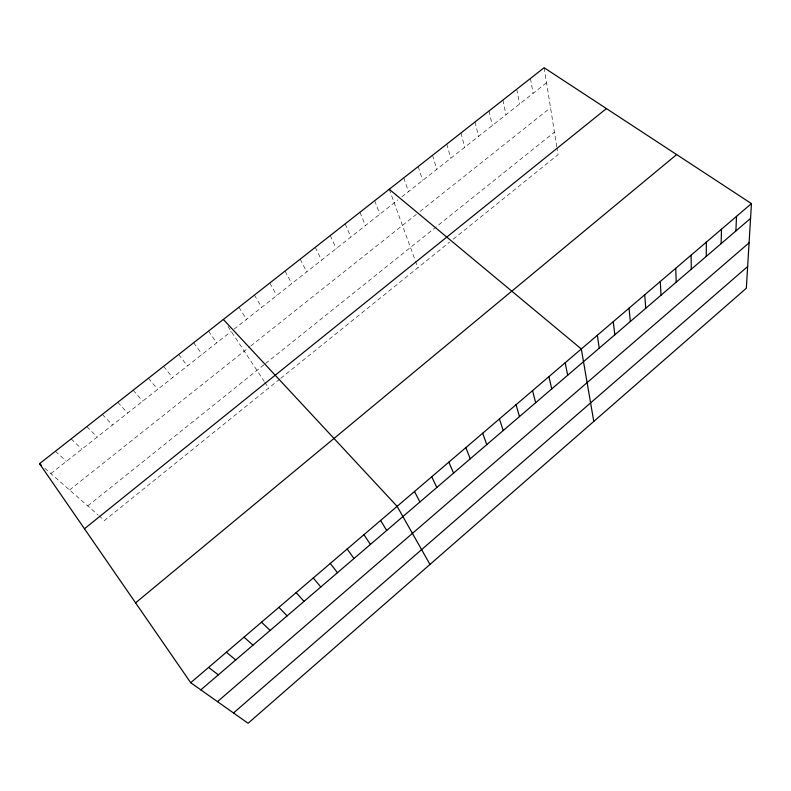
<?xml version="1.0" encoding="UTF-8"?>
<svg xmlns="http://www.w3.org/2000/svg" width="791" height="791" viewBox="0 0 791 791"><rect width="100%" height="100%" fill="white"/><g stroke="black" fill="none" stroke-linecap="round" stroke-linejoin="round"><path stroke-width="0.59" stroke-dasharray="3.96 2.97" d="M279.806 379.087L104.432 520.547L98.954 515.742M280.736 378.335L449.565 242.155M453.273 239.169L558.06 154.65L556.993 147.986M87.761 505.933L264.629 364.265M265.588 363.504L554.451 132.146M69.568 489.995L249.818 346.735M250.747 346.003L416.313 214.41M419.991 211.494L550.526 107.744M50.861 473.601L231.219 331.389M234.087 329.125L398.021 199.856M401.828 196.86L546.522 82.768M44.771 468.262L98.035 514.941M55.4 451.246L66.404 461.341M71.15 438.886L81.859 449.159M86.802 426.606L97.204 437.057M102.355 414.405L112.47 425.024M117.81 402.273L127.628 413.07M133.165 390.22L142.696 401.185M148.431 378.246L157.676 389.37M163.599 366.342L172.567 377.633M178.677 354.506L187.358 365.966M193.657 342.75L202.071 354.368M208.547 331.063L216.685 342.839M227.937 326.416L264.154 381.311M264.797 382.28L268.633 388.104M238.912 307.234L246.505 319.327M254.386 295.092L261.702 307.353M269.761 283.03L276.801 295.448M285.027 271.046L291.8 283.623M300.204 259.141L306.7 271.867M315.283 247.306L321.522 260.18M330.262 235.55L336.234 248.582M345.153 223.873L350.868 237.043M359.945 212.265L365.402 225.573M374.647 200.726L379.858 214.183M389.251 189.257L415.038 259.942M415.443 261.05L417.875 267.724M403.766 177.866L408.482 191.61M418.192 166.545L422.671 180.427M432.539 155.293L436.77 169.304M446.786 144.11L450.781 158.259M460.945 132.997L464.703 147.284M475.015 121.962L478.545 136.368M489.006 110.977L492.309 125.512M502.908 100.071L505.983 114.735M516.721 89.225L519.578 104.017M530.454 78.457L533.085 93.358M544.109 67.739L556.815 146.869"/><path stroke-width="1.19" d="M706.254 256.393L706.353 242.135M721.125 243.638L721.491 229.202M735.887 230.972L736.52 216.358M751.45 203.603L746.338 288.231L248.087 723.261L190.7 682.712L39.55 463.684L544.109 67.739L751.45 203.603L190.7 682.712M233.513 712.958L747.653 266.527M217.485 701.637L749.087 242.827M200.835 689.871L750.56 218.395M135.587 602.851L676.641 154.581M84.459 528.764L606.43 108.575M208.597 667.416L218.346 674.861M226.374 652.239L235.728 659.951M389.251 189.257L581.316 348.96L593.784 421.425M39.55 463.684L41.29 465.207M244.004 637.16L252.991 645.149M261.514 622.201L270.127 630.447M278.897 607.35L287.133 615.863M223.349 319.455L397.122 506.349L429.988 564.438M296.15 592.607L304.031 601.378M313.285 577.974L320.8 586.991M330.292 563.439L337.45 572.704M347.18 549.013L353.982 558.525M363.949 534.686L370.406 544.445M380.59 520.468L386.71 530.454M414.494 491.498L419.922 501.969M431.738 476.765L436.82 487.474M448.843 462.152L453.589 473.087M465.84 447.637L470.25 458.81M482.698 433.221L486.772 444.631M499.437 418.923L503.185 430.551M516.048 404.725L519.479 416.58M532.551 390.635L535.655 402.708M548.924 376.645L551.722 388.925M565.179 362.753L567.671 375.25M597.343 335.275L599.222 348.188M613.252 321.68L614.834 334.791M629.043 308.183L630.338 321.502M644.724 294.786L645.733 308.292M660.297 281.487L661.019 295.181M675.751 268.278L676.206 282.16M691.107 255.157L691.285 269.237"/></g></svg>
